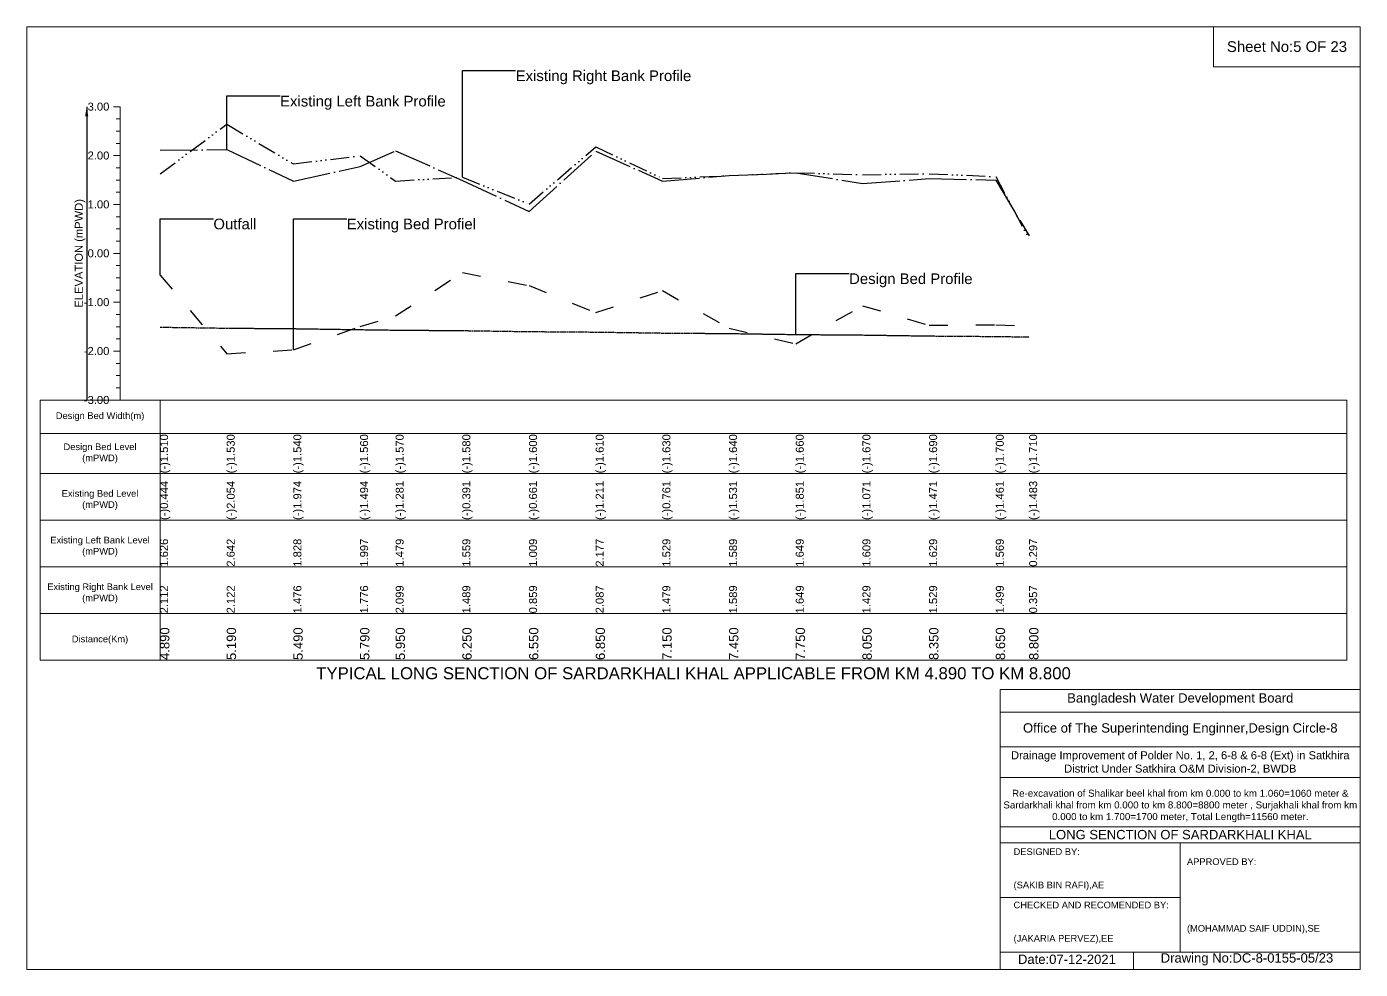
# Model space of a CAD drawing. Header units: inches. Extents: x 93000 to 506000, y -4242 to 0.
# Drawn here: x 140000 to 146000, y -4242 to 0 of the extents above; entities that cross this region are included whole.
import ezdxf

# ---------------------------------------------------------------- set-up
doc = ezdxf.new("R2010")
doc.units = ezdxf.units.IN
doc.header["$LTSCALE"] = 7
doc.header["$MEASUREMENT"] = 0
for name, pattern in [('ACAD_ISO03W100', [30, 12, -18]), ('ACAD_ISO04W100', [30, 24, -3, 0, -3]), ('ACAD_ISO14W100', [24, 12, -3, 0, -3, 0, -3, 0, -3]), ('CENTER', [2, 1.25, -0.25, 0.25, -0.25])]:
    doc.linetypes.add(name, pattern=pattern)
for name, color, linetype, lineweight in [('Cross section Data Border', 7, 'Continuous', 9), ('Design Bed Level Long Section', 7, 'CENTER', 25), ('Existing Bed Level for Long Section', 7, 'ACAD_ISO03W100', 25), ('Existing Left Bank of Long section', 7, 'ACAD_ISO04W100', 25), ('Existing Right Bank of Long Section', 7, 'ACAD_ISO14W100', 25), ('Long Section Border', 7, 'Continuous', 9), ('Long Section Labels', 7, 'Continuous', 9), ('Vscale for Long Section', 7, 'Continuous', 9)]:
    doc.layers.add(name, color=color, linetype=linetype, lineweight=lineweight)
doc.styles.get("Standard").update_dxf_attribs({"font": 'arial.ttf'})
doc.dimstyles.get("Standard").update_dxf_attribs({"dimtxt": 0.18, "dimasz": 0.18, "dimexe": 0.18, "dimexo": 0.0625, "dimgap": 0.09, "dimtad": 0, "dimtih": 1, "dimtoh": 1, "dimdec": 4, "dimzin": 0, "dimdsep": 46, "dimtxsty": 'Standard', "dimcen": 0.09, "dimadec": 0, "dimazin": 0, "dimtfac": 1, "dimtdec": 4, "dimtofl": 0, "dimtmove": 0, "dimatfit": 3, "dimfxl": 1, "dimtolj": 1, "dimtzin": 0, "dimarcsym": 0})

msp = doc.modelspace()

# ---------------------------------------------------------------- linework, layer by layer
at = {"layer": 'Cross section Data Border'}
for points in [[(140000, 0), (146000, 0), (146000, -4242), (140000, -4242)], [(145340, 0), (146000, 0), (146000, -180), (145340, -180)]]:
    msp.add_lwpolyline(points, close=True, dxfattribs=at)
for points in [[(144380, -4242), (144380, -2982), (146000, -2982)], [(144380, -3084), (146000, -3084)], [(144380, -3240), (146000, -3240)], [(144380, -3378), (146000, -3378)], [(144380, -3600), (146000, -3600)], [(144380, -3672), (146000, -3672)], [(145190, -3672), (145190, -4164)], [(144380, -3918), (145190, -3918)], [(144380, -4164), (146000, -4164)], [(144980, -4164), (144980, -4242)]]:
    msp.add_lwpolyline(points, dxfattribs=at)
at = {"layer": 'Design Bed Level Long Section'}
msp.add_lwpolyline([(140600, -1352.2), (140900, -1356.6), (141200, -1358.8), (141500, -1363.2), (141660, -1365.4), (141960, -1367.6), (142260, -1372), (142560, -1374.2), (142860, -1378.6), (143160, -1380.8), (143460, -1385.2), (143760, -1387.4), (144060, -1391.8), (144360, -1394), (144510, -1396.2)], dxfattribs=at)
at = {"layer": 'Existing Bed Level for Long Section'}
msp.add_lwpolyline([(140600, -1117.7), (140900, -1471.9), (141200, -1454.3), (141500, -1348.7), (141660, -1301.8), (141960, -1106), (142260, -1165.4), (142560, -1286.4), (142860, -1187.4), (143160, -1356.8), (143460, -1427.2), (143760, -1255.6), (144060, -1343.6), (144360, -1341.4), (144510, -1346.3)], dxfattribs=at)
at = {"layer": 'Existing Left Bank of Long section'}
msp.add_lwpolyline([(140600, -555.4), (140900, -553.2), (141200, -695.3), (141500, -629.3), (141660, -558.2), (141960, -692.4), (142260, -831), (142560, -560.9), (142860, -694.6), (143160, -670.4), (143460, -657.2), (143760, -705.6), (144060, -683.6), (144360, -690.2), (144510, -941.5)], dxfattribs=at)
at = {"layer": 'Existing Right Bank of Long Section'}
msp.add_lwpolyline([(140600, -662.3), (140900, -438.8), (141200, -617.8), (141500, -580.7), (141660, -694.6), (141960, -677), (142260, -798), (142560, -541.1), (142860, -683.6), (143160, -670.4), (143460, -657.2), (143760, -666), (144060, -661.6), (144360, -674.8), (144510, -954.7)], dxfattribs=at)
at = {"layer": 'Long Section Border'}
msp.add_lwpolyline([(140060, -1680), (145940, -1680), (145940, -2850), (140060, -2850)], close=True, dxfattribs=at)
for points in [[(140600, -1680), (140600, -2850)], [(140060, -1830), (145940, -1830)], [(140060, -2010), (145940, -2010)], [(140060, -2220), (145940, -2220)], [(140060, -2430), (145940, -2430)], [(140060, -2640), (145940, -2640)]]:
    msp.add_lwpolyline(points, dxfattribs=at)
at = {"layer": 'Vscale for Long Section'}
for points in [[(140420, -360), (140390, -360)], [(140420, -1680), (140420, -1460), (140420, -1240), (140420, -1020), (140420, -800), (140420, -580), (140420, -360)], [(140420, -415), (140402, -415)], [(140420, -470), (140402, -470)], [(140420, -525), (140402, -525)], [(140420, -580), (140390, -580)], [(140420, -635), (140402, -635)], [(140420, -690), (140402, -690)], [(140420, -745), (140402, -745)], [(140420, -800), (140390, -800)], [(140420, -855), (140402, -855)], [(140420, -910), (140402, -910)], [(140420, -1020), (140390, -1020)], [(140420, -965), (140402, -965)], [(140420, -1075), (140402, -1075)], [(140420, -1130), (140402, -1130)], [(140420, -1185), (140402, -1185)], [(140420, -1240), (140390, -1240)], [(140420, -1295), (140402, -1295)], [(140420, -1350), (140402, -1350)], [(140420, -1405), (140402, -1405)], [(140420, -1460), (140390, -1460)], [(140420, -1515), (140402, -1515)], [(140420, -1570), (140402, -1570)], [(140420, -1680), (140390, -1680)], [(140420, -1625), (140402, -1625)]]:
    msp.add_lwpolyline(points, dxfattribs=at)

# ---------------------------------------------------------------- texts
at = {"layer": 'Cross section Data Border', "attachment_point": 5}
for s, insert, char_height in [('Sheet No:5 OF 23', (145670, -90), 48), ('Bangladesh Water Development Board', (145190, -3027), 42), ('Office of The Superintending Enginner,Design Circle-8', (145190, -3162), 42)]:
    msp.add_mtext(s, dxfattribs=dict(at, insert=insert, char_height=char_height))
at = {"layer": 'Cross section Data Border'}
for s, insert, char_height, width, attachment_point in [('Drainage Improvement of Polder No. 1, 2, 6-8 & 6-8 (Ext) in Satkhira District Under Satkhira O&M Division-2, BWDB', (145190, -3312), 36, 1680, 5), ('Re-excavation of Shalikar beel khal from km 0.000 to km 1.060=1060 meter & Sardarkhali khal from km 0.000 to km 8.800=8800 meter , Surjakhali khal from km 0.000 to km 1.700=1700 meter, Total Length=11560 meter.', (145190, -3507), 31.4683, 1620, 5), ('LONG SENCTION OF SARDARKHALI KHAL', (145190, -3636), 42, 1680, 5), ('DESIGNED BY:^J^J^J(SAKIB BIN RAFI),AE', (144440, -3792), 30, 840, 4), ('APPROVED BY:^J^J^J^J^J^J(MOHAMMAD SAIF UDDIN),SE', (145220, -3912), 30, 840, 4), ('CHECKED AND RECOMENDED BY:^J^J^J(JAKARIA PERVEZ),EE', (144440, -4032), 30, 840, 4), ('Date:07-12-2021', (144680, -4197), 42, 840, 5), ('Drawing No:DC-8-0155-05/23', (145490, -4197), 42, 1320, 5)]:
    msp.add_mtext(s, dxfattribs=dict(at, insert=insert, char_height=char_height, width=width, attachment_point=attachment_point))
at = {"layer": 'Long Section Border', "attachment_point": 5}
for s, insert, char_height in [('Design Bed Width(m)', (140330, -1755), 30), ('Design Bed Level^J(mPWD)', (140330, -1920), 30), ('Existing Bed Level^J(mPWD)', (140330, -2130), 30), ('Existing Left Bank Level^J(mPWD)', (140330, -2340), 30), ('Existing Right Bank Level^J(mPWD)', (140330, -2550), 30), ('Distance(Km)', (140330, -2760), 30), ('TYPICAL LONG SENCTION OF SARDARKHALI KHAL APPLICABLE FROM KM 4.890 TO KM 8.800', (143000, -2910), 54)]:
    msp.add_mtext(s, dxfattribs=dict(at, insert=insert, char_height=char_height))
at = {"layer": 'Long Section Labels', "char_height": 48, "attachment_point": 1}
for s, insert in [('Existing Right Bank Profile', (142200, -196.8)), ('Existing Left Bank Profile', (141140, -311.2)), ('Outfall', (140840, -864)), ('Existing Bed Profiel', (141440, -864)), ('Design Bed Profile', (143700, -1110.2))]:
    msp.add_mtext(s, dxfattribs=dict(at, insert=insert))
at = {"layer": 'Vscale for Long Section', "char_height": 36, "attachment_point": 6}
for s, insert in [('3.00', (140372, -360)), ('2.00', (140372, -580)), ('1.00', (140372, -800)), ('0.00', (140372, -1020)), ('-1.00', (140372, -1240)), ('-2.00', (140372, -1460)), ('-3.00', (140372, -1680))]:
    msp.add_mtext(s, dxfattribs=dict(at, insert=insert))
at = {"layer": 'Vscale for Long Section', "rotation": 90}
for s, insert, char_height, attachment_point in [('ELEVATION (mPWD)', (140240, -1020), 36, 5), ('(-)1.510', (140600, -2010), 36, 1), ('(-)1.530', (140900, -2010), 36, 1), ('(-)1.540', (141200, -2010), 36, 1), ('(-)1.560', (141500, -2010), 36, 1), ('(-)1.570', (141660, -2010), 36, 1), ('(-)1.580', (141960, -2010), 36, 1), ('(-)1.600', (142260, -2010), 36, 1), ('(-)1.610', (142560, -2010), 36, 1), ('(-)1.630', (142860, -2010), 36, 1), ('(-)1.640', (143160, -2010), 36, 1), ('(-)1.660', (143460, -2010), 36, 1), ('(-)1.670', (143760, -2010), 36, 1), ('(-)1.690', (144060, -2010), 36, 1), ('(-)1.700', (144360, -2010), 36, 1), ('(-)1.710', (144510, -2010), 36, 1), ('(-)0.444', (140600, -2220), 36, 1), ('(-)2.054', (140900, -2220), 36, 1), ('(-)1.974', (141200, -2220), 36, 1), ('(-)1.494', (141500, -2220), 36, 1), ('(-)1.281', (141660, -2220), 36, 1), ('(-)0.391', (141960, -2220), 36, 1), ('(-)0.661', (142260, -2220), 36, 1), ('(-)1.211', (142560, -2220), 36, 1), ('(-)0.761', (142860, -2220), 36, 1), ('(-)1.531', (143160, -2220), 36, 1), ('(-)1.851', (143460, -2220), 36, 1), ('(-)1.071', (143760, -2220), 36, 1), ('(-)1.471', (144060, -2220), 36, 1), ('(-)1.461', (144360, -2220), 36, 1), ('(-)1.483', (144510, -2220), 36, 1), ('1.626', (140600, -2430), 36, 1), ('2.642', (140900, -2430), 36, 1), ('1.828', (141200, -2430), 36, 1), ('1.997', (141500, -2430), 36, 1), ('1.479', (141660, -2430), 36, 1), ('1.559', (141960, -2430), 36, 1), ('1.009', (142260, -2430), 36, 1), ('2.177', (142560, -2430), 36, 1), ('1.529', (142860, -2430), 36, 1), ('1.589', (143160, -2430), 36, 1), ('1.649', (143460, -2430), 36, 1), ('1.609', (143760, -2430), 36, 1), ('1.629', (144060, -2430), 36, 1), ('1.569', (144360, -2430), 36, 1), ('0.297', (144510, -2430), 36, 1), ('2.112', (140600, -2640), 36, 1), ('2.122', (140900, -2640), 36, 1), ('1.476', (141200, -2640), 36, 1), ('1.776', (141500, -2640), 36, 1), ('2.099', (141660, -2640), 36, 1), ('1.489', (141960, -2640), 36, 1), ('0.859', (142260, -2640), 36, 1), ('2.087', (142560, -2640), 36, 1), ('1.479', (142860, -2640), 36, 1), ('1.589', (143160, -2640), 36, 1), ('1.649', (143460, -2640), 36, 1), ('1.429', (143760, -2640), 36, 1), ('1.529', (144060, -2640), 36, 1), ('1.499', (144360, -2640), 36, 1), ('0.357', (144510, -2640), 36, 1), ('4.890', (140600, -2850), 42, 1), ('5.190', (140900, -2850), 42, 1), ('5.490', (141200, -2850), 42, 1), ('5.790', (141500, -2850), 42, 1), ('5.950', (141660, -2850), 42, 1), ('6.250', (141960, -2850), 42, 1), ('6.550', (142260, -2850), 42, 1), ('6.850', (142560, -2850), 42, 1), ('7.150', (142860, -2850), 42, 1), ('7.450', (143160, -2850), 42, 1), ('7.750', (143460, -2850), 42, 1), ('8.050', (143760, -2850), 42, 1), ('8.350', (144060, -2850), 42, 1), ('8.650', (144360, -2850), 42, 1), ('8.800', (144510, -2850), 42, 1)]:
    msp.add_mtext(s, dxfattribs=dict(at, insert=insert, char_height=char_height, attachment_point=attachment_point))

# ---------------------------------------------------------------- leaders
at = {"layer": 'Long Section Labels', "annotation_type": 0, "has_hookline": 1, "hookline_direction": 0}
for points, text_width in [([(141960, -677), (141960, -196.8), (142199.9, -196.8)], 782), ([(140900, -553.2), (140900, -311.2), (141139.9, -311.2)], 737.4), ([(140600, -1117.7), (140600, -864), (140839.9, -864)], 185.8), ([(141200, -1454.3), (141200, -864), (141439.9, -864)], 571.4), ([(143460, -1385.2), (143460, -1110.2), (143699.9, -1110.2)], 547.4)]:
    msp.add_leader(points, dimstyle='Standard', override={"dimasz": 21.6}, dxfattribs=dict(at, text_width=text_width))
at = {"layer": 'Vscale for Long Section'}
msp.add_leader([(140270, -360), (140270, -1680)], dimstyle='Standard', override={"dimasz": 43.2}, dxfattribs=at)

doc.saveas('drawing.dxf')
